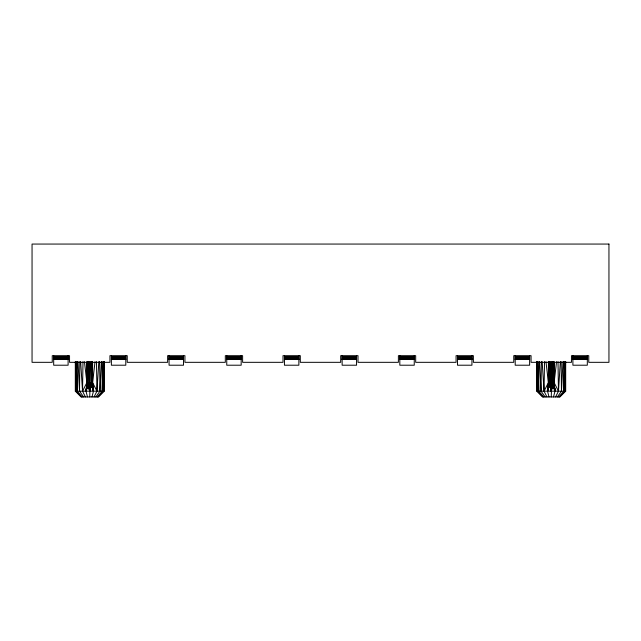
<?xml version="1.0" encoding="UTF-8"?>
<svg xmlns="http://www.w3.org/2000/svg" width="641" height="641" viewBox="0 0 641 641"><rect width="100%" height="100%" fill="white"/><g stroke="black" fill="none" stroke-linecap="round" stroke-linejoin="round"><path stroke-width="0.96" d="M81.383 396.939L75.806 391.17L75.846 361.62M542.903 396.939L537.326 391.17L537.366 361.62M82.248 396.939L77.249 391.17L77.385 361.62M543.768 396.939L538.769 391.17L538.905 361.62M83.618 396.939L79.54 391.17L79.829 361.62M545.138 396.939L541.06 391.17L541.349 361.62M98.097 396.939L103.674 391.17L104.034 361.62M559.617 396.939L565.194 391.17L565.554 361.62M82.993 361.62L82.529 391.17L85.413 396.939M544.513 361.62L544.049 391.17L546.933 396.939M90.83 361.724L91.222 385.001L89.74 391.17L89.371 361.724M552.35 361.724L552.742 385.001L551.26 391.17L550.891 361.724M97.232 396.939L102.231 391.17L103.249 361.62M558.752 396.939L563.751 391.17L564.769 361.62M90.109 361.724L89.74 391.17L88.073 384.88L88.65 382.605L88.65 361.724M551.629 361.724L551.26 391.17L549.593 384.88L550.17 382.605L550.17 361.724M95.862 396.939L99.94 391.17L101.478 361.62M557.382 396.939L561.46 391.17L562.998 361.62M98.85 361.62L96.951 391.17L94.067 396.939M560.37 361.62L558.471 391.17L555.587 396.939M95.036 361.724L92.592 382.605C92.737 386.235 86.743 386.202 86.888 382.605L84.444 361.724M556.556 361.724L554.112 382.605C554.257 386.235 548.263 386.202 548.408 382.605L545.964 361.724M87.096 361.724L87.096 382.605L86.006 391.17L87.496 396.939M548.616 361.724L548.616 382.605L547.526 391.17L549.017 396.939M89.74 396.939L90.109 382.605M551.26 396.939L551.629 382.605M87.472 361.724L87.472 382.605L86.006 391.17L88.073 384.88L89.251 385.361L89.74 391.17L91.158 385.033L90.229 385.361L89.74 391.17L88.322 385.033L89.251 385.361L88.65 382.605L87.577 384.432L86.006 391.17L86.888 382.605L86.888 361.724M90.71 385.233L89.74 391.17L88.658 385.193M548.992 361.724L548.992 382.605L547.526 391.17L549.593 384.88L550.771 385.361L551.26 391.17L552.678 385.033L551.749 385.361L551.26 391.17L549.842 385.033L550.771 385.361L550.17 382.605L549.097 384.432L547.526 391.17L548.408 382.605L548.408 361.724M552.23 385.233L551.26 391.17L550.178 385.193M87.096 382.605L86.006 391.17L88.65 382.605L89.299 385.369M548.616 382.605L547.526 391.17L550.17 382.605L550.819 385.369M87.577 384.432L88.009 361.724M549.097 384.432L549.529 361.724M91.984 396.939L93.474 391.17L92.592 382.605L92.592 361.724M553.504 396.939L554.994 391.17L554.112 382.605L554.112 361.724M87.2 383.887L88.009 382.605L86.006 391.17L87.472 382.605L86.968 383.27M548.72 383.887L549.529 382.605L547.526 391.17L548.992 382.605L548.488 383.27M89.964 385.393L90.83 382.605L92 384.32L93.474 391.17L91.222 385.001L90.229 385.361L90.83 382.605L93.474 391.17L92.384 382.605L92.384 361.724M551.484 385.393L552.35 382.605L553.52 384.32L554.994 391.17L552.742 385.001L551.749 385.361L552.35 382.605L554.994 391.17L553.904 382.605L553.904 361.724M552.991 361.724L552.991 382.605L554.994 391.17L553.904 382.605L554.072 383.054L554.994 391.17L552.35 382.605L554.994 391.17L553.904 382.605M88.009 382.605L86.006 391.17L88.65 382.605M549.529 382.605L547.526 391.17L550.17 382.605M104.163 361.62L104.163 391.17L98.394 396.939L81.087 396.939L75.317 391.17L75.317 361.62M565.683 361.62L565.683 391.17L559.913 396.939L542.607 396.939L536.837 391.17L536.837 361.62M91.158 385.033L90.613 385.265L89.74 391.17L88.322 385.033M552.678 385.033L552.133 385.265L551.26 391.17L549.842 385.033M53.684 356.556L68.106 356.556M111.374 356.556L125.796 356.556M169.064 356.556L183.486 356.556M226.754 356.556L241.176 356.556M284.444 356.556L298.866 356.556M342.134 356.556L356.556 356.556M399.824 356.556L414.246 356.556M457.514 356.556L471.936 356.556M515.204 356.556L529.626 356.556M572.894 356.556L587.316 356.556M53.684 357.301L68.106 357.301M111.374 357.301L125.796 357.301M169.064 357.301L183.486 357.301M226.754 357.301L241.176 357.301M284.444 357.301L298.866 357.301M342.134 357.301L356.556 357.301M399.824 357.301L414.246 357.301M457.514 357.301L471.936 357.301M515.204 357.301L529.626 357.301M572.894 357.301L587.316 357.301M53.684 357.999L68.106 357.999M111.374 357.999L125.796 357.999M169.064 357.999L183.486 357.999M226.754 357.999L241.176 357.999M284.444 357.999L298.866 357.999M342.134 357.999L356.556 357.999M399.824 357.999L414.246 357.999M457.514 357.999L471.936 357.999M515.204 357.999L529.626 357.999M572.894 357.999L587.316 357.999M53.684 358.599L68.106 358.599M111.374 358.599L125.796 358.599M169.064 358.599L183.486 358.599M226.754 358.599L241.176 358.599M284.444 358.599L298.866 358.599M342.134 358.599L356.556 358.599M399.824 358.599L414.246 358.599M457.514 358.599L471.936 358.599M515.204 358.599L529.626 358.599M572.894 358.599L587.316 358.599M53.684 359.056L68.106 359.056M111.374 359.056L125.796 359.056M169.064 359.056L183.486 359.056M226.754 359.056L241.176 359.056M284.444 359.056L298.866 359.056M342.134 359.056L356.556 359.056M399.824 359.056L414.246 359.056M457.514 359.056L471.936 359.056M515.204 359.056L529.626 359.056M572.894 359.056L587.316 359.056M53.684 359.345L68.106 359.345M111.374 359.345L125.796 359.345M169.064 359.345L183.486 359.345M226.754 359.345L241.176 359.345M284.444 359.345L298.866 359.345M342.134 359.345L356.556 359.345M399.824 359.345L414.246 359.345M457.514 359.345L471.936 359.345M515.204 359.345L529.626 359.345M572.894 359.345L587.316 359.345M53.684 359.441L68.106 359.441M111.374 359.441L125.796 359.441M169.064 359.441L183.486 359.441M226.754 359.441L241.176 359.441M284.444 359.441L298.866 359.441M342.134 359.441L356.556 359.441M399.824 359.441L414.246 359.441M457.514 359.441L471.936 359.441M515.204 359.441L529.626 359.441M572.894 359.441L587.316 359.441M75.317 391.17L104.163 391.17M536.837 391.17L565.683 391.17M552.991 382.605L553.84 383.799L554.994 391.17L552.991 382.605L553.52 384.32M92 384.32L91.471 382.605L92.32 383.799L93.474 391.17L90.83 382.605L93.474 391.17L92.552 383.054L92.384 382.605L93.474 391.17L91.471 382.605L91.471 361.724M554.994 391.17L553.528 382.605L553.528 361.724M553.96 383.518L553.528 382.605L553.84 383.799M91.471 382.605L93.474 391.17L92.384 382.605M92.32 383.799L92.008 361.724M550.891 382.605L551.26 385.401M89.371 382.605L89.74 385.401M542.15 361.62L544.049 391.17L548.408 382.605L554.112 382.605L558.471 391.17L558.007 361.62M80.63 361.62L82.529 391.17L86.888 382.605L92.592 382.605L96.951 391.17L96.487 361.62M539.522 361.62L541.06 391.17M78.002 361.62L79.54 391.17M537.751 361.62L538.769 391.17M76.231 361.62L77.249 391.17M536.966 361.62L537.326 391.17M75.446 361.62L75.806 391.17M561.171 361.62L561.46 391.17M99.651 361.62L99.94 391.17M563.615 361.62L563.751 391.17M102.095 361.62L102.231 391.17M565.154 361.62L565.194 391.17M103.634 361.62L103.674 391.17M587.316 355.691L587.316 365.21L572.894 365.21L572.894 355.691M529.626 355.691L529.626 365.21L515.204 365.21L515.204 355.691M471.936 355.691L471.936 365.21L457.514 365.21L457.514 355.691M414.246 355.691L414.246 365.21L399.824 365.21L399.824 355.691M356.556 355.691L356.556 365.21L342.134 365.21L342.134 355.691M298.866 355.691L298.866 365.21L284.444 365.21L284.444 355.691M241.176 355.691L241.176 365.21L226.754 365.21L226.754 355.691M183.486 355.691L183.486 365.21L169.064 365.21L169.064 355.691M125.796 355.691L125.796 365.21L111.374 365.21L111.374 355.691M68.106 355.691L68.106 365.21L53.684 365.21L53.684 355.691M92.448 383.478L92.008 382.605L92.44 383.518M608.95 244.061L32.05 244.061L32.05 362.325L52.242 362.325L52.242 355.691L69.549 355.691L69.549 362.325L109.931 362.325L109.931 355.691L127.239 355.691L127.239 362.325L167.621 362.325L167.621 355.691L184.929 355.691L184.929 362.325L225.311 362.325L225.311 355.691L242.619 355.691L242.619 362.325L283.002 362.325L283.002 355.691L300.309 355.691L300.309 362.325L340.692 362.325L340.692 355.691L357.999 355.691L357.999 362.325L398.382 362.325L398.382 355.691L415.688 355.691L415.688 362.325L456.072 362.325L456.072 355.691L473.378 355.691L473.378 362.325L513.762 362.325L513.762 355.691L531.068 355.691L531.068 362.325L571.452 362.325L571.452 355.691L588.759 355.691L588.759 362.325L608.95 362.325L608.95 244.061"/></g></svg>
